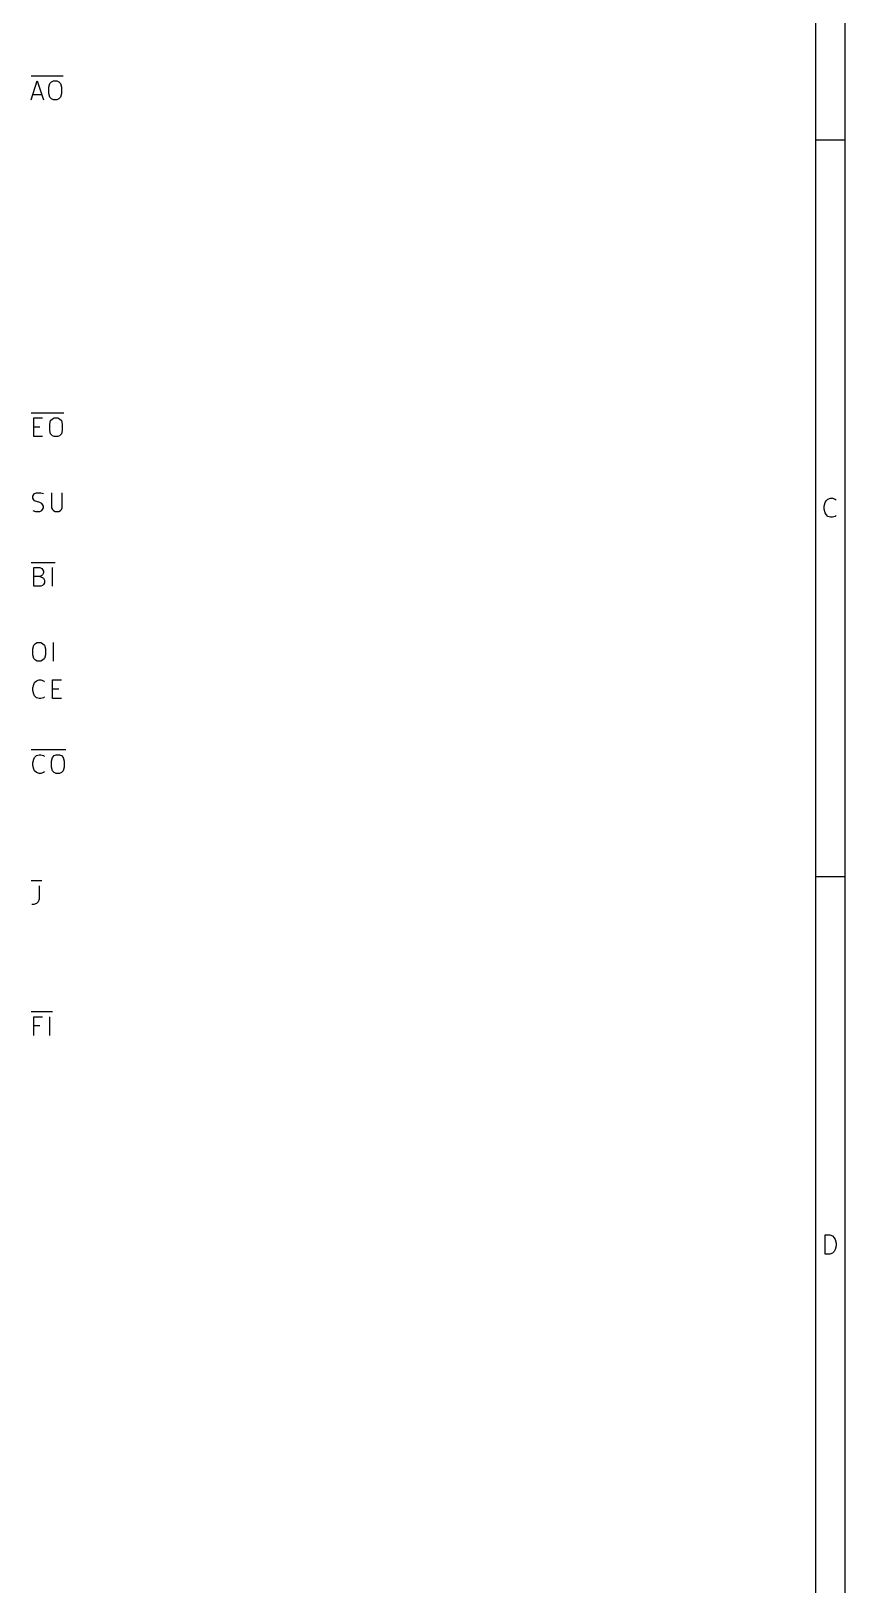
# Model space of a CAD drawing. Extents: x 0.4 to 16.1, y -11.3 to -0.4.
# Drawn here: x 13.966 to 16.141, y -8.191 to -4.039 of the extents above; entities that cross this region are included whole.
import ezdxf

# ---------------------------------------------------------------- set-up
doc = ezdxf.new("R2010")
doc.units = 0
doc.header["$MEASUREMENT"] = 0
doc.layers.add('BROWN2', color=54, linetype='CONTINUOUS')
doc.layers.add('RED2', color=1, linetype='CONTINUOUS')

msp = doc.modelspace()

# ---------------------------------------------------------------- linework, layer by layer
at = {"layer": 'BROWN2', "linetype": 'CONTINUOUS'}
for p, q in [((13.9664, -4.2228), (13.983, -4.1728)), ((13.9666, -4.1589), (14.0519, -4.1589)), ((13.983, -4.1728), (13.9997, -4.2228)), ((14.014, -4.1895), (14.0164, -4.1799)), ((14.014, -4.2061), (14.014, -4.1895)), ((14.0164, -4.1799), (14.0211, -4.1752)), ((14.0211, -4.1752), (14.0259, -4.1728)), ((14.0259, -4.1728), (14.0354, -4.1728)), ((14.0354, -4.1728), (14.0402, -4.1752)), ((14.0402, -4.1752), (14.0449, -4.1799)), ((14.0449, -4.1799), (14.0473, -4.1895)), ((14.0473, -4.1895), (14.0473, -4.2061)), ((13.9711, -4.2085), (13.9949, -4.2085)), ((14.0164, -4.2157), (14.014, -4.2061)), ((14.0211, -4.2204), (14.0164, -4.2157)), ((14.0259, -4.2228), (14.0211, -4.2204)), ((14.0354, -4.2228), (14.0259, -4.2228)), ((14.0402, -4.2204), (14.0354, -4.2228)), ((14.0449, -4.2157), (14.0402, -4.2204)), ((14.0473, -4.2061), (14.0449, -4.2157)), ((13.9666, -5.0589), (14.0542, -5.0589)), ((13.9735, -5.1228), (13.9735, -5.0728)), ((13.9735, -5.0728), (13.9973, -5.0728)), ((13.9735, -5.0966), (13.9902, -5.0966)), ((14.0164, -5.0895), (14.0187, -5.0799)), ((14.0164, -5.1061), (14.0164, -5.0895)), ((14.0187, -5.0799), (14.0235, -5.0752)), ((14.0235, -5.0752), (14.0283, -5.0728)), ((14.0283, -5.0728), (14.0378, -5.0728)), ((14.0378, -5.0728), (14.0426, -5.0752)), ((14.0426, -5.0752), (14.0473, -5.0799)), ((14.0473, -5.0799), (14.0497, -5.0895)), ((14.0497, -5.0895), (14.0497, -5.1061)), ((13.9973, -5.1228), (13.9735, -5.1228)), ((14.0187, -5.1157), (14.0164, -5.1061)), ((14.0235, -5.1204), (14.0187, -5.1157)), ((14.0283, -5.1228), (14.0235, -5.1204)), ((14.0378, -5.1228), (14.0283, -5.1228)), ((14.0426, -5.1204), (14.0378, -5.1228)), ((14.0473, -5.1157), (14.0426, -5.1204)), ((14.0497, -5.1061), (14.0473, -5.1157)), ((13.9711, -5.2823), (13.9735, -5.2776)), ((13.9711, -5.2871), (13.9711, -5.2823)), ((13.9735, -5.2919), (13.9711, -5.2871)), ((13.9735, -5.2776), (13.9759, -5.2752)), ((13.9759, -5.2942), (13.9735, -5.2919)), ((13.9759, -5.2752), (13.9807, -5.2728)), ((13.9807, -5.2966), (13.9759, -5.2942)), ((13.9807, -5.2728), (13.9926, -5.2728)), ((13.9902, -5.299), (13.9807, -5.2966)), ((13.9949, -5.3014), (13.9902, -5.299)), ((13.9926, -5.2728), (13.9997, -5.2752)), ((13.9973, -5.3038), (13.9949, -5.3014)), ((13.9997, -5.3085), (13.9973, -5.3038)), ((13.9973, -5.318), (13.9997, -5.3133)), ((13.9997, -5.3133), (13.9997, -5.3085)), ((14.0211, -5.2728), (14.0211, -5.3133)), ((14.0211, -5.3133), (14.0235, -5.318)), ((14.0473, -5.318), (14.0497, -5.3133)), ((14.0497, -5.3133), (14.0497, -5.2728)), ((13.9711, -5.3204), (13.9783, -5.3228)), ((13.9783, -5.3228), (13.9902, -5.3228)), ((13.9902, -5.3228), (13.9949, -5.3204)), ((13.9949, -5.3204), (13.9973, -5.318)), ((14.0235, -5.318), (14.0259, -5.3204)), ((14.0259, -5.3204), (14.0307, -5.3228)), ((14.0307, -5.3228), (14.0402, -5.3228)), ((14.0402, -5.3228), (14.0449, -5.3204)), ((14.0449, -5.3204), (14.0473, -5.318)), ((13.9666, -5.4589), (14.0304, -5.4589)), ((13.9735, -5.5228), (13.9735, -5.4728)), ((13.9735, -5.4728), (13.9902, -5.4728)), ((13.9902, -5.4728), (13.9949, -5.4752)), ((13.9949, -5.4752), (13.9973, -5.4776)), ((13.9973, -5.4776), (13.9997, -5.4823)), ((14.0235, -5.5228), (14.0235, -5.4728)), ((13.9902, -5.4966), (13.9735, -5.4966)), ((13.9949, -5.4942), (13.9902, -5.4966)), ((13.9902, -5.4966), (13.9973, -5.499)), ((13.9973, -5.5204), (13.9926, -5.5228)), ((13.9973, -5.4919), (13.9949, -5.4942)), ((13.9997, -5.4871), (13.9973, -5.4919)), ((13.9973, -5.499), (13.9997, -5.5014)), ((13.9997, -5.518), (13.9973, -5.5204)), ((13.9997, -5.4823), (13.9997, -5.4871)), ((13.9997, -5.5014), (14.0021, -5.5061)), ((14.0021, -5.5133), (13.9997, -5.518)), ((14.0021, -5.5061), (14.0021, -5.5133)), ((13.9926, -5.5228), (13.9735, -5.5228)), ((13.9711, -5.6895), (13.9735, -5.6799)), ((13.9735, -5.6799), (13.9783, -5.6752)), ((13.9783, -5.6752), (13.983, -5.6728)), ((13.983, -5.6728), (13.9926, -5.6728)), ((13.9926, -5.6728), (13.9973, -5.6752)), ((13.9973, -5.6752), (14.0021, -5.6799)), ((14.0021, -5.6799), (14.0045, -5.6895)), ((14.0259, -5.7228), (14.0259, -5.6728)), ((13.9711, -5.7061), (13.9711, -5.6895)), ((13.9735, -5.7157), (13.9711, -5.7061)), ((13.9783, -5.7204), (13.9735, -5.7157)), ((13.983, -5.7228), (13.9783, -5.7204)), ((13.9926, -5.7228), (13.983, -5.7228)), ((13.9973, -5.7204), (13.9926, -5.7228)), ((14.0021, -5.7157), (13.9973, -5.7204)), ((14.0045, -5.7061), (14.0021, -5.7157)), ((14.0045, -5.6895), (14.0045, -5.7061)), ((13.9711, -5.7942), (13.9735, -5.7847)), ((13.9711, -5.8014), (13.9711, -5.7942)), ((13.9735, -5.8109), (13.9711, -5.8014)), ((13.9735, -5.7847), (13.9759, -5.7799)), ((13.9759, -5.8157), (13.9735, -5.8109)), ((13.9759, -5.7799), (13.9807, -5.7752)), ((13.9807, -5.7752), (13.9878, -5.7728)), ((13.9878, -5.7728), (13.9926, -5.7728)), ((13.9926, -5.7728), (13.9997, -5.7752)), ((13.9997, -5.7752), (14.0021, -5.7776)), ((14.0235, -5.8228), (14.0235, -5.7728)), ((14.0235, -5.7728), (14.0473, -5.7728)), ((14.0235, -5.7966), (14.0402, -5.7966)), ((13.9807, -5.8204), (13.9759, -5.8157)), ((13.9878, -5.8228), (13.9807, -5.8204)), ((13.9926, -5.8228), (13.9878, -5.8228)), ((13.9997, -5.8204), (13.9926, -5.8228)), ((14.0021, -5.818), (13.9997, -5.8204)), ((14.0473, -5.8228), (14.0235, -5.8228)), ((13.9666, -5.9589), (14.059, -5.9589)), ((13.9759, -5.9799), (13.9807, -5.9752)), ((13.9807, -5.9752), (13.9878, -5.9728)), ((13.9878, -5.9728), (13.9926, -5.9728)), ((13.9926, -5.9728), (13.9997, -5.9752)), ((13.9997, -5.9752), (14.0021, -5.9776)), ((14.0235, -5.9799), (14.0283, -5.9752)), ((14.0283, -5.9752), (14.033, -5.9728)), ((14.033, -5.9728), (14.0426, -5.9728)), ((14.0426, -5.9728), (14.0473, -5.9752)), ((14.0473, -5.9752), (14.0521, -5.9799)), ((13.9711, -5.9942), (13.9735, -5.9847)), ((13.9711, -6.0014), (13.9711, -5.9942)), ((13.9735, -6.0109), (13.9711, -6.0014)), ((13.9735, -5.9847), (13.9759, -5.9799)), ((13.9759, -6.0157), (13.9735, -6.0109)), ((13.9807, -6.0204), (13.9759, -6.0157)), ((14.0021, -6.018), (13.9997, -6.0204)), ((14.0211, -5.9895), (14.0235, -5.9799)), ((14.0211, -6.0061), (14.0211, -5.9895)), ((14.0235, -6.0157), (14.0211, -6.0061)), ((14.0283, -6.0204), (14.0235, -6.0157)), ((14.0521, -6.0157), (14.0473, -6.0204)), ((14.0521, -5.9799), (14.0545, -5.9895)), ((14.0545, -6.0061), (14.0521, -6.0157)), ((14.0545, -5.9895), (14.0545, -6.0061)), ((13.9878, -6.0228), (13.9807, -6.0204)), ((13.9926, -6.0228), (13.9878, -6.0228)), ((13.9997, -6.0204), (13.9926, -6.0228)), ((14.033, -6.0228), (14.0283, -6.0204)), ((14.0426, -6.0228), (14.033, -6.0228)), ((14.0473, -6.0204), (14.0426, -6.0228)), ((13.9666, -6.3089), (13.9947, -6.3089)), ((13.9878, -6.3228), (13.9878, -6.3585)), ((13.9735, -6.3728), (13.9688, -6.3728)), ((13.9807, -6.3704), (13.9735, -6.3728)), ((13.9854, -6.3657), (13.9807, -6.3704)), ((13.9878, -6.3585), (13.9854, -6.3657)), ((13.9666, -6.6589), (14.0233, -6.6589)), ((13.9735, -6.7228), (13.9735, -6.6728)), ((13.9735, -6.6728), (13.9973, -6.6728)), ((14.0164, -6.7228), (14.0164, -6.6728)), ((13.9902, -6.6966), (13.9735, -6.6966))]:
    msp.add_line(p, q, dxfattribs=at)
at = {"layer": 'RED2', "linetype": 'CONTINUOUS'}
for p, q in [((16.1413, -0.3937), (16.1413, -11.2993)), ((16.0626, -0.4724), (16.0626, -11.2206)), ((16.1413, -4.3307), (16.0626, -4.3307)), ((16.0861, -5.3091), (16.0885, -5.2993)), ((16.0861, -5.3164), (16.0861, -5.3091)), ((16.0885, -5.2993), (16.091, -5.2945)), ((16.091, -5.2945), (16.0958, -5.2896)), ((16.0958, -5.2896), (16.1031, -5.2872)), ((16.1031, -5.2872), (16.108, -5.2872)), ((16.108, -5.2872), (16.1153, -5.2896)), ((16.1153, -5.2896), (16.1178, -5.292)), ((16.0885, -5.3261), (16.0861, -5.3164)), ((16.091, -5.331), (16.0885, -5.3261)), ((16.0958, -5.3359), (16.091, -5.331)), ((16.1031, -5.3383), (16.0958, -5.3359)), ((16.108, -5.3383), (16.1031, -5.3383)), ((16.1153, -5.3359), (16.108, -5.3383)), ((16.1178, -5.3335), (16.1153, -5.3359)), ((16.1413, -6.2992), (16.0626, -6.2992)), ((16.0885, -7.3068), (16.0885, -7.2557)), ((16.0885, -7.2557), (16.1007, -7.2557)), ((16.1007, -7.2557), (16.108, -7.2581)), ((16.108, -7.2581), (16.1129, -7.263)), ((16.1129, -7.263), (16.1153, -7.2678)), ((16.108, -7.3044), (16.1007, -7.3068)), ((16.1129, -7.2995), (16.108, -7.3044)), ((16.1153, -7.2946), (16.1129, -7.2995)), ((16.1153, -7.2678), (16.1178, -7.2776)), ((16.1178, -7.2849), (16.1153, -7.2946)), ((16.1178, -7.2776), (16.1178, -7.2849)), ((16.1007, -7.3068), (16.0885, -7.3068))]:
    msp.add_line(p, q, dxfattribs=at)

doc.saveas('drawing.dxf')
